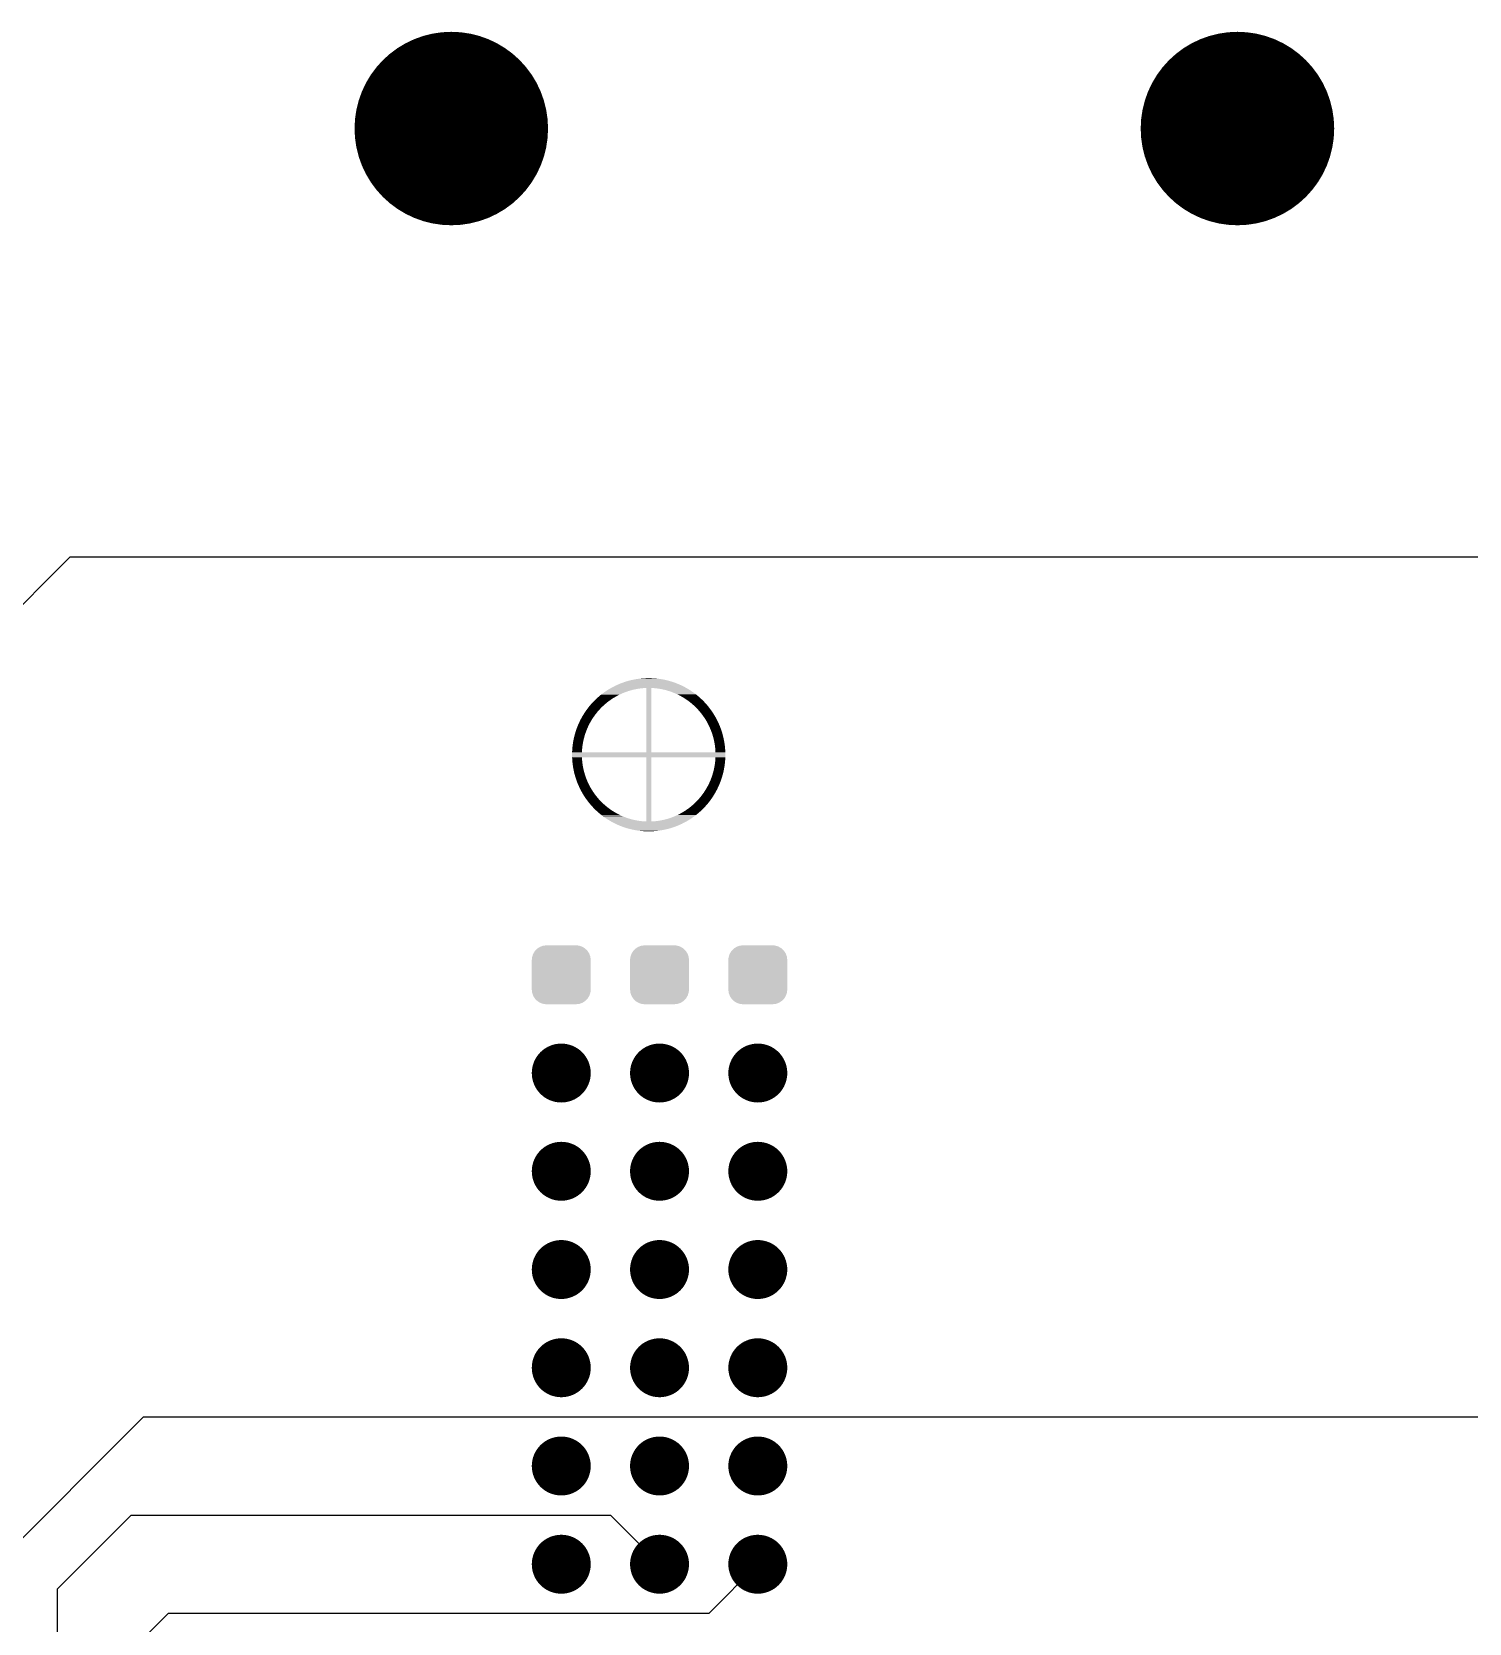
# Model space of a CAD drawing. Extents: x 295 to 953, y 10 to 290.
# Drawn here: x 718.82 to 755.97, y 183.11 to 224.25 of the extents above; entities that cross this region are included whole.
import ezdxf

# ---------------------------------------------------------------- set-up
doc = ezdxf.new("R2010")
doc.units = 0
doc.header["$LTSCALE"] = 5
doc.header["$MEASUREMENT"] = 0
doc.layers.get('0').update_dxf_attribs({"linetype": 'CONTINUOUS', "lineweight": 25})
doc.layers.add('DV-ABPB-A4_IN1', color=4, linetype='CONTINUOUS')

msp = doc.modelspace()

# ---------------------------------------------------------------- linework, layer by layer
at = {"color": 7}
for points, const_width in [([(728.407, 221.753, 1), (730.908, 221.753, 1)], 2.501), ([(748.727, 221.753, 1), (751.228, 221.753, 1)], 2.501), ([(732.119, 197.333, 1), (732.881, 197.333, 1)], 0.762), ([(734.659, 197.333, 1), (735.421, 197.333, 1)], 0.762), ([(737.199, 197.333, 1), (737.961, 197.333, 1)], 0.762), ([(732.119, 194.793, 1), (732.881, 194.793, 1)], 0.762), ([(734.659, 194.793, 1), (735.421, 194.793, 1)], 0.762), ([(737.199, 194.793, 1), (737.961, 194.793, 1)], 0.762), ([(732.119, 192.253, 1), (732.881, 192.253, 1)], 0.762), ([(734.659, 192.253, 1), (735.421, 192.253, 1)], 0.762), ([(737.199, 192.253, 1), (737.961, 192.253, 1)], 0.762), ([(732.119, 189.713, 1), (732.881, 189.713, 1)], 0.762), ([(734.659, 189.713, 1), (735.421, 189.713, 1)], 0.762), ([(737.199, 189.713, 1), (737.961, 189.713, 1)], 0.762), ([(732.119, 187.173, 1), (732.881, 187.173, 1)], 0.762), ([(734.659, 187.173, 1), (735.421, 187.173, 1)], 0.762), ([(737.199, 187.173, 1), (737.961, 187.173, 1)], 0.762), ([(732.119, 184.633, 1), (732.881, 184.633, 1)], 0.762), ([(734.659, 184.633, 1), (735.421, 184.633, 1)], 0.762), ([(737.199, 184.633, 1), (737.961, 184.633, 1)], 0.762)]:
    msp.add_lwpolyline(points, format="xyb", close=True, dxfattribs=dict(at, const_width=const_width))
for points in [[(733.904, 207.35), (733.957, 207.374), (735.616, 207.35), (735.564, 207.374)], [(733.957, 207.374), (733.962, 207.376), (735.564, 207.374), (735.559, 207.376)], [(733.962, 207.376), (734.015, 207.398), (735.559, 207.376), (735.506, 207.398)], [(734.015, 207.398), (734.02, 207.401), (735.506, 207.398), (735.5, 207.401)], [(734.02, 207.401), (734.074, 207.421), (735.5, 207.401), (735.447, 207.421)], [(734.074, 207.421), (734.08, 207.423), (735.447, 207.421), (735.441, 207.423)], [(734.08, 207.423), (734.134, 207.442), (735.441, 207.423), (735.387, 207.442)], [(734.134, 207.442), (734.139, 207.444), (735.387, 207.442), (735.381, 207.444)], [(734.139, 207.444), (734.195, 207.462), (735.381, 207.444), (735.326, 207.462)], [(734.195, 207.462), (734.2, 207.463), (735.326, 207.462), (735.32, 207.463)], [(734.2, 207.463), (734.256, 207.479), (735.32, 207.463), (735.265, 207.479)], [(734.256, 207.479), (734.261, 207.48), (735.265, 207.479), (735.259, 207.48)], [(734.261, 207.48), (734.317, 207.494), (735.259, 207.48), (735.204, 207.494)], [(734.317, 207.494), (734.323, 207.495), (735.204, 207.494), (735.197, 207.495)], [(734.323, 207.495), (734.379, 207.507), (735.197, 207.495), (735.142, 207.507)], [(734.379, 207.507), (734.385, 207.508), (735.142, 207.507), (735.135, 207.508)], [(734.385, 207.508), (734.442, 207.518), (735.135, 207.508), (735.079, 207.518)], [(734.442, 207.518), (734.447, 207.519), (735.079, 207.518), (735.073, 207.519)], [(734.447, 207.519), (734.505, 207.527), (735.073, 207.519), (735.016, 207.527)], [(734.505, 207.527), (734.51, 207.528), (735.016, 207.527), (735.01, 207.528)], [(734.51, 207.528), (734.568, 207.535), (735.01, 207.528), (734.953, 207.535)], [(734.568, 207.535), (734.573, 207.535), (734.953, 207.535), (734.946, 207.535)], [(734.573, 207.535), (734.632, 207.54), (734.946, 207.535), (734.89, 207.54)], [(734.632, 207.54), (734.636, 207.54), (734.89, 207.54), (734.882, 207.54)], [(734.636, 207.54), (734.696, 207.543), (734.882, 207.54), (734.827, 207.543)], [(734.696, 207.543), (734.7, 207.543), (734.827, 207.543), (734.816, 207.543)], [(734.7, 207.543), (734.763, 207.544), (734.816, 207.543), (734.763, 207.544)], [(733.34, 206.944), (733.365, 206.969), (733.724, 206.944), (733.757, 206.969)], [(733.365, 206.969), (733.385, 206.989), (733.757, 206.969), (733.787, 206.989)], [(733.385, 206.989), (733.399, 207.002), (733.787, 206.989), (733.806, 207.002)], [(733.399, 207.002), (733.432, 207.033), (733.806, 207.002), (733.853, 207.033)], [(733.432, 207.033), (733.434, 207.034), (733.853, 207.033), (733.856, 207.034)], [(733.434, 207.034), (733.468, 207.064), (733.856, 207.034), (733.907, 207.064)], [(733.468, 207.064), (733.479, 207.074), (733.907, 207.064), (733.925, 207.074)], [(733.479, 207.074), (733.502, 207.093), (733.925, 207.074), (733.959, 207.093)], [(733.502, 207.093), (733.528, 207.115), (733.959, 207.093), (734.002, 207.115)], [(733.528, 207.115), (733.535, 207.119), (734.002, 207.115), (734.012, 207.119)], [(733.535, 207.119), (733.567, 207.144), (734.012, 207.119), (734.065, 207.144)], [(733.567, 207.144), (733.579, 207.153), (734.065, 207.144), (734.087, 207.153)], [(733.579, 207.153), (733.598, 207.167), (734.087, 207.153), (734.12, 207.167)], [(733.598, 207.167), (733.627, 207.188), (734.12, 207.167), (734.175, 207.188)], [(733.627, 207.188), (733.63, 207.19), (734.175, 207.188), (734.182, 207.19)], [(733.63, 207.19), (733.655, 207.207), (734.182, 207.19), (734.231, 207.207)], [(733.655, 207.207), (733.681, 207.224), (734.231, 207.207), (734.288, 207.224)], [(733.681, 207.224), (733.683, 207.226), (734.288, 207.224), (734.293, 207.226)], [(733.683, 207.226), (733.705, 207.24), (734.293, 207.226), (734.345, 207.24)], [(733.705, 207.24), (733.726, 207.253), (734.345, 207.24), (734.403, 207.253)], [(733.726, 207.253), (733.737, 207.259), (734.403, 207.253), (734.436, 207.259)], [(733.737, 207.259), (733.745, 207.264), (734.436, 207.259), (734.461, 207.264)], [(733.745, 207.264), (733.761, 207.273), (734.461, 207.264), (734.52, 207.273)], [(733.761, 207.273), (733.773, 207.281), (734.52, 207.273), (734.579, 207.281)], [(733.773, 207.281), (733.782, 207.286), (734.579, 207.281), (734.638, 207.286)], [(733.782, 207.286), (733.788, 207.289), (734.638, 207.286), (734.697, 207.289)], [(733.788, 207.289), (733.792, 207.291), (735.733, 207.289), (735.729, 207.291)], [(733.792, 207.291), (733.842, 207.318), (735.729, 207.291), (735.679, 207.318)], [(733.842, 207.318), (733.847, 207.321), (735.679, 207.318), (735.673, 207.321)], [(733.847, 207.321), (733.899, 207.347), (735.673, 207.321), (735.622, 207.347)], [(733.899, 207.347), (733.904, 207.35), (735.622, 207.347), (735.616, 207.35)], [(734.697, 205.626), (734.697, 207.289), (734.824, 205.626), (734.824, 207.289)], [(734.84, 207.288), (734.824, 207.289), (735.734, 207.288), (735.733, 207.289)], [(734.862, 207.287), (734.84, 207.288), (735.736, 207.287), (735.734, 207.288)], [(734.921, 207.283), (734.862, 207.287), (735.744, 207.283), (735.736, 207.287)], [(734.98, 207.276), (734.921, 207.283), (735.755, 207.276), (735.744, 207.283)], [(735.039, 207.267), (734.98, 207.276), (735.77, 207.267), (735.755, 207.276)], [(735.097, 207.257), (735.039, 207.267), (735.788, 207.257), (735.77, 207.267)], [(735.101, 207.256), (735.097, 207.257), (735.789, 207.256), (735.788, 207.257)], [(735.155, 207.244), (735.101, 207.256), (735.808, 207.244), (735.789, 207.256)], [(735.213, 207.23), (735.155, 207.244), (735.831, 207.23), (735.808, 207.244)], [(735.239, 207.222), (735.213, 207.23), (735.843, 207.222), (735.831, 207.23)], [(735.269, 207.213), (735.239, 207.222), (735.856, 207.213), (735.843, 207.222)], [(735.326, 207.195), (735.269, 207.213), (735.883, 207.195), (735.856, 207.213)], [(735.348, 207.187), (735.326, 207.195), (735.895, 207.187), (735.883, 207.195)], [(735.381, 207.175), (735.348, 207.187), (735.912, 207.175), (735.895, 207.187)], [(735.436, 207.152), (735.381, 207.175), (735.943, 207.152), (735.912, 207.175)], [(735.442, 207.15), (735.436, 207.152), (735.947, 207.15), (735.943, 207.152)], [(735.49, 207.128), (735.442, 207.15), (735.974, 207.128), (735.947, 207.15)], [(735.526, 207.111), (735.49, 207.128), (735.997, 207.111), (735.974, 207.128)], [(735.544, 207.102), (735.526, 207.111), (736.007, 207.102), (735.997, 207.111)], [(735.596, 207.074), (735.544, 207.102), (736.041, 207.074), (736.007, 207.102)], [(735.603, 207.07), (735.596, 207.074), (736.046, 207.07), (736.041, 207.074)], [(735.647, 207.045), (735.603, 207.07), (736.075, 207.045), (736.046, 207.07)], [(735.674, 207.028), (735.647, 207.045), (736.093, 207.028), (736.075, 207.045)], [(735.698, 207.014), (735.674, 207.028), (736.109, 207.014), (736.093, 207.028)], [(735.74, 206.985), (735.698, 207.014), (736.14, 206.985), (736.109, 207.014)], [(735.747, 206.981), (735.74, 206.985), (736.144, 206.981), (736.14, 206.985)], [(735.795, 206.946), (735.747, 206.981), (736.179, 206.946), (736.144, 206.981)], [(733.037, 206.54), (733.042, 206.549), (733.336, 206.54), (733.343, 206.549)], [(733.042, 206.549), (733.069, 206.594), (733.343, 206.549), (733.375, 206.594)], [(733.069, 206.594), (733.071, 206.597), (733.375, 206.594), (733.377, 206.597)], [(733.071, 206.597), (733.1, 206.644), (733.377, 206.597), (733.414, 206.644)], [(733.1, 206.644), (733.103, 206.648), (733.414, 206.644), (733.416, 206.648)], [(733.103, 206.648), (733.131, 206.69), (733.416, 206.648), (733.451, 206.69)], [(733.131, 206.69), (733.138, 206.7), (733.451, 206.69), (733.461, 206.7)], [(733.138, 206.7), (733.163, 206.734), (733.461, 206.7), (733.491, 206.734)], [(733.163, 206.734), (733.175, 206.752), (733.491, 206.734), (733.508, 206.752)], [(733.175, 206.752), (733.195, 206.777), (733.508, 206.752), (733.532, 206.777)], [(733.195, 206.777), (733.214, 206.802), (733.532, 206.777), (733.557, 206.802)], [(733.214, 206.802), (733.228, 206.818), (733.557, 206.802), (733.574, 206.818)], [(733.228, 206.818), (733.255, 206.851), (733.574, 206.818), (733.61, 206.851)], [(733.255, 206.851), (733.261, 206.858), (733.61, 206.851), (733.618, 206.858)], [(733.261, 206.858), (733.295, 206.897), (733.618, 206.858), (733.663, 206.897)], [(733.295, 206.897), (733.297, 206.898), (733.663, 206.897), (733.665, 206.898)], [(733.297, 206.898), (733.33, 206.934), (733.665, 206.898), (733.709, 206.934)], [(733.33, 206.934), (733.34, 206.944), (733.709, 206.934), (733.724, 206.944)], [(735.802, 206.94), (735.795, 206.946), (736.185, 206.94), (736.179, 206.946)], [(735.842, 206.91), (735.802, 206.94), (736.213, 206.91), (736.185, 206.94)], [(735.861, 206.894), (735.842, 206.91), (736.228, 206.894), (736.213, 206.91)], [(735.887, 206.872), (735.861, 206.894), (736.247, 206.872), (736.228, 206.894)], [(735.916, 206.846), (735.887, 206.872), (736.27, 206.846), (736.247, 206.872)], [(735.931, 206.832), (735.916, 206.846), (736.281, 206.832), (736.27, 206.846)], [(735.968, 206.797), (735.931, 206.832), (736.31, 206.797), (736.281, 206.832)], [(735.974, 206.791), (735.968, 206.797), (736.314, 206.791), (736.31, 206.797)], [(736.016, 206.749), (735.974, 206.791), (736.347, 206.749), (736.314, 206.791)], [(736.018, 206.747), (736.016, 206.749), (736.349, 206.747), (736.347, 206.749)], [(736.056, 206.705), (736.018, 206.747), (736.379, 206.705), (736.349, 206.747)], [(736.064, 206.695), (736.056, 206.705), (736.386, 206.695), (736.379, 206.705)], [(736.094, 206.66), (736.064, 206.695), (736.41, 206.66), (736.386, 206.695)], [(736.108, 206.643), (736.094, 206.66), (736.421, 206.643), (736.41, 206.66)], [(736.131, 206.614), (736.108, 206.643), (736.439, 206.614), (736.421, 206.643)], [(736.149, 206.589), (736.131, 206.614), (736.455, 206.589), (736.439, 206.614)], [(736.166, 206.566), (736.149, 206.589), (736.468, 206.566), (736.455, 206.589)], [(736.188, 206.534), (736.166, 206.566), (736.487, 206.534), (736.468, 206.566)], [(732.863, 206.132), (732.879, 206.184), (733.13, 206.132), (733.149, 206.184)], [(732.879, 206.184), (732.882, 206.192), (733.149, 206.184), (733.152, 206.192)], [(732.882, 206.192), (732.898, 206.239), (733.152, 206.192), (733.171, 206.239)], [(732.898, 206.239), (732.903, 206.252), (733.171, 206.239), (733.177, 206.252)], [(732.903, 206.252), (732.919, 206.293), (733.177, 206.252), (733.195, 206.293)], [(732.919, 206.293), (732.926, 206.311), (733.195, 206.293), (733.204, 206.311)], [(732.926, 206.311), (732.941, 206.346), (733.204, 206.311), (733.221, 206.346)], [(732.941, 206.346), (732.951, 206.37), (733.221, 206.346), (733.233, 206.37)], [(732.951, 206.37), (732.964, 206.399), (733.233, 206.37), (733.249, 206.399)], [(732.964, 206.399), (732.978, 206.427), (733.249, 206.399), (733.265, 206.427)], [(732.978, 206.427), (732.989, 206.45), (733.265, 206.427), (733.278, 206.45)], [(732.989, 206.45), (733.006, 206.484), (733.278, 206.45), (733.299, 206.484)], [(733.006, 206.484), (733.015, 206.5), (733.299, 206.484), (733.31, 206.5)], [(733.015, 206.5), (733.037, 206.54), (733.31, 206.5), (733.336, 206.54)], [(736.2, 206.517), (736.188, 206.534), (736.496, 206.517), (736.487, 206.534)], [(736.225, 206.478), (736.2, 206.517), (736.517, 206.478), (736.496, 206.517)], [(736.232, 206.468), (736.225, 206.478), (736.523, 206.468), (736.517, 206.478)], [(736.259, 206.422), (736.232, 206.468), (736.546, 206.422), (736.523, 206.468)], [(736.262, 206.417), (736.259, 206.422), (736.548, 206.417), (736.546, 206.422)], [(736.29, 206.365), (736.262, 206.417), (736.572, 206.365), (736.548, 206.417)], [(736.29, 206.364), (736.29, 206.365), (736.572, 206.364), (736.572, 206.365)], [(736.317, 206.312), (736.29, 206.364), (736.594, 206.312), (736.572, 206.364)], [(736.32, 206.306), (736.317, 206.312), (736.597, 206.306), (736.594, 206.312)], [(736.342, 206.258), (736.32, 206.306), (736.615, 206.258), (736.597, 206.306)], [(736.346, 206.246), (736.342, 206.258), (736.62, 206.246), (736.615, 206.258)], [(736.364, 206.203), (736.346, 206.246), (736.635, 206.203), (736.62, 206.246)], [(736.371, 206.187), (736.364, 206.203), (736.641, 206.187), (736.635, 206.203)], [(736.385, 206.148), (736.371, 206.187), (736.653, 206.148), (736.641, 206.187)], [(736.393, 206.126), (736.385, 206.148), (736.66, 206.126), (736.653, 206.148)], [(732.784, 205.696), (732.786, 205.724), (733.038, 205.696), (733.041, 205.724)], [(732.786, 205.724), (732.789, 205.759), (733.041, 205.724), (733.045, 205.759)], [(732.789, 205.759), (732.792, 205.783), (733.045, 205.759), (733.047, 205.783)], [(732.792, 205.783), (732.796, 205.822), (733.047, 205.783), (733.053, 205.822)], [(732.796, 205.822), (732.799, 205.842), (733.053, 205.822), (733.056, 205.842)], [(732.799, 205.842), (732.805, 205.885), (733.056, 205.842), (733.064, 205.885)], [(732.805, 205.885), (732.808, 205.9), (733.064, 205.885), (733.066, 205.9)], [(732.808, 205.9), (732.817, 205.947), (733.066, 205.9), (733.077, 205.947)], [(732.817, 205.947), (732.819, 205.958), (733.077, 205.947), (733.079, 205.958)], [(732.819, 205.958), (732.83, 206.009), (733.079, 205.958), (733.092, 206.009)], [(732.83, 206.009), (732.831, 206.015), (733.092, 206.009), (733.093, 206.015)], [(732.831, 206.015), (732.845, 206.071), (733.093, 206.015), (733.109, 206.071)], [(732.845, 206.071), (732.846, 206.072), (733.109, 206.071), (733.11, 206.072)], [(732.846, 206.072), (732.862, 206.128), (733.11, 206.072), (733.128, 206.128)], [(732.862, 206.128), (732.863, 206.132), (733.128, 206.128), (733.13, 206.132)], [(736.405, 206.092), (736.393, 206.126), (736.669, 206.092), (736.66, 206.126)], [(736.413, 206.065), (736.405, 206.092), (736.677, 206.065), (736.669, 206.092)], [(736.422, 206.035), (736.413, 206.065), (736.684, 206.035), (736.677, 206.065)], [(736.43, 206.003), (736.422, 206.035), (736.692, 206.003), (736.684, 206.035)], [(736.437, 205.978), (736.43, 206.003), (736.697, 205.978), (736.692, 206.003)], [(736.445, 205.941), (736.437, 205.978), (736.705, 205.941), (736.697, 205.978)], [(736.45, 205.92), (736.445, 205.941), (736.709, 205.92), (736.705, 205.941)], [(736.458, 205.879), (736.45, 205.92), (736.716, 205.879), (736.709, 205.92)], [(736.461, 205.862), (736.458, 205.879), (736.719, 205.862), (736.716, 205.879)], [(736.469, 205.816), (736.461, 205.862), (736.725, 205.816), (736.719, 205.862)], [(736.471, 205.803), (736.469, 205.816), (736.727, 205.803), (736.725, 205.816)], [(736.477, 205.753), (736.471, 205.803), (736.732, 205.753), (736.727, 205.803)], [(736.478, 205.745), (736.477, 205.753), (736.733, 205.745), (736.732, 205.753)], [(736.483, 205.69), (736.478, 205.745), (736.737, 205.69), (736.733, 205.745)], [(732.779, 205.563), (732.78, 205.626), (736.741, 205.563), (736.74, 205.626)], [(732.78, 205.499), (732.779, 205.563), (736.74, 205.499), (736.741, 205.563)], [(732.78, 205.632), (732.782, 205.665), (733.035, 205.632), (733.036, 205.665)], [(732.78, 205.626), (732.78, 205.632), (733.034, 205.626), (733.035, 205.632)], [(732.783, 205.44), (732.78, 205.499), (733.037, 205.44), (733.034, 205.499)], [(732.782, 205.665), (732.784, 205.696), (733.036, 205.665), (733.038, 205.696)], [(732.783, 205.436), (732.783, 205.44), (733.038, 205.436), (733.037, 205.44)], [(732.788, 205.381), (732.783, 205.436), (733.043, 205.381), (733.038, 205.436)], [(732.788, 205.373), (732.788, 205.381), (733.044, 205.373), (733.043, 205.381)], [(732.794, 205.322), (732.788, 205.373), (733.05, 205.322), (733.044, 205.373)], [(732.795, 205.31), (732.794, 205.322), (733.052, 205.31), (733.05, 205.322)], [(732.802, 205.264), (732.795, 205.31), (733.059, 205.264), (733.052, 205.31)], [(734.697, 203.837), (734.697, 205.499), (734.824, 203.837), (734.824, 205.499)], [(736.468, 205.304), (736.473, 205.343), (736.724, 205.304), (736.729, 205.343)], [(736.473, 205.343), (736.476, 205.367), (736.729, 205.343), (736.732, 205.367)], [(736.476, 205.367), (736.48, 205.402), (736.732, 205.367), (736.735, 205.402)], [(736.48, 205.402), (736.482, 205.43), (736.735, 205.402), (736.737, 205.43)], [(736.482, 205.43), (736.484, 205.461), (736.737, 205.43), (736.739, 205.461)], [(736.483, 205.686), (736.483, 205.69), (736.738, 205.686), (736.737, 205.69)], [(736.486, 205.626), (736.483, 205.686), (736.74, 205.626), (736.738, 205.686)], [(736.484, 205.461), (736.486, 205.493), (736.739, 205.461), (736.74, 205.493)], [(736.486, 205.493), (736.486, 205.499), (736.74, 205.493), (736.74, 205.499)], [(732.804, 205.247), (732.802, 205.264), (733.062, 205.247), (733.059, 205.264)], [(732.812, 205.206), (732.804, 205.247), (733.07, 205.206), (733.062, 205.247)], [(732.816, 205.185), (732.812, 205.206), (733.075, 205.185), (733.07, 205.206)], [(732.823, 205.148), (732.816, 205.185), (733.084, 205.148), (733.075, 205.185)], [(732.829, 205.122), (732.823, 205.148), (733.09, 205.122), (733.084, 205.148)], [(732.836, 205.091), (732.829, 205.122), (733.099, 205.091), (733.09, 205.122)], [(732.844, 205.061), (732.836, 205.091), (733.108, 205.061), (733.099, 205.091)], [(732.851, 205.034), (732.844, 205.061), (733.116, 205.034), (733.108, 205.061)], [(732.861, 205), (732.851, 205.034), (733.128, 205), (733.116, 205.034)], [(732.868, 204.978), (732.861, 205), (733.135, 204.978), (733.128, 205)], [(732.88, 204.939), (732.868, 204.978), (733.15, 204.939), (733.135, 204.978)], [(732.886, 204.923), (732.88, 204.939), (733.156, 204.923), (733.15, 204.939)], [(732.901, 204.879), (732.886, 204.923), (733.174, 204.879), (733.156, 204.923)], [(736.35, 204.887), (736.369, 204.933), (736.622, 204.887), (736.639, 204.933)], [(736.369, 204.933), (736.372, 204.942), (736.639, 204.933), (736.642, 204.942)], [(736.372, 204.942), (736.391, 204.994), (736.642, 204.942), (736.658, 204.994)], [(736.391, 204.994), (736.392, 204.997), (736.658, 204.994), (736.659, 204.997)], [(736.392, 204.997), (736.411, 205.054), (736.659, 204.997), (736.675, 205.054)], [(736.411, 205.055), (736.427, 205.111), (736.675, 205.055), (736.689, 205.111)], [(736.411, 205.054), (736.411, 205.055), (736.675, 205.054), (736.675, 205.055)], [(736.427, 205.111), (736.429, 205.117), (736.689, 205.111), (736.691, 205.117)], [(736.429, 205.117), (736.442, 205.168), (736.691, 205.117), (736.702, 205.168)], [(736.442, 205.168), (736.444, 205.179), (736.702, 205.168), (736.704, 205.179)], [(736.444, 205.179), (736.454, 205.226), (736.704, 205.179), (736.712, 205.226)], [(736.454, 205.226), (736.457, 205.241), (736.712, 205.226), (736.715, 205.241)], [(736.457, 205.241), (736.465, 205.284), (736.715, 205.241), (736.722, 205.284)], [(736.465, 205.284), (736.468, 205.304), (736.722, 205.284), (736.724, 205.304)], [(732.905, 204.868), (732.901, 204.879), (733.179, 204.868), (733.174, 204.879)], [(732.924, 204.82), (732.905, 204.868), (733.201, 204.82), (733.179, 204.868)], [(732.926, 204.814), (732.924, 204.82), (733.204, 204.814), (733.201, 204.82)], [(732.948, 204.762), (732.926, 204.814), (733.23, 204.762), (733.204, 204.814)], [(732.949, 204.761), (732.948, 204.762), (733.23, 204.761), (733.23, 204.762)], [(732.973, 204.709), (732.949, 204.761), (733.259, 204.709), (733.23, 204.761)], [(732.975, 204.704), (732.973, 204.709), (733.262, 204.704), (733.259, 204.709)], [(732.998, 204.658), (732.975, 204.704), (733.289, 204.658), (733.262, 204.704)], [(733.003, 204.647), (732.998, 204.658), (733.296, 204.647), (733.289, 204.658)], [(733.024, 204.608), (733.003, 204.647), (733.321, 204.608), (733.296, 204.647)], [(733.034, 204.592), (733.024, 204.608), (733.332, 204.592), (733.321, 204.608)], [(733.052, 204.56), (733.034, 204.592), (733.354, 204.56), (733.332, 204.592)], [(733.066, 204.537), (733.052, 204.56), (733.371, 204.537), (733.354, 204.56)], [(733.081, 204.512), (733.066, 204.537), (733.39, 204.512), (733.371, 204.537)], [(733.099, 204.483), (733.081, 204.512), (733.413, 204.483), (733.39, 204.512)], [(736.107, 204.482), (736.143, 204.528), (736.42, 204.482), (736.45, 204.528)], [(736.143, 204.528), (736.146, 204.532), (736.45, 204.528), (736.452, 204.532)], [(736.146, 204.532), (736.178, 204.576), (736.452, 204.532), (736.478, 204.576)], [(736.178, 204.576), (736.185, 204.586), (736.478, 204.576), (736.484, 204.586)], [(736.185, 204.586), (736.211, 204.626), (736.484, 204.586), (736.506, 204.626)], [(736.211, 204.626), (736.221, 204.642), (736.506, 204.626), (736.514, 204.642)], [(736.221, 204.642), (736.242, 204.676), (736.514, 204.642), (736.532, 204.676)], [(736.242, 204.676), (736.255, 204.699), (736.532, 204.676), (736.543, 204.699)], [(736.255, 204.699), (736.272, 204.727), (736.543, 204.699), (736.556, 204.727)], [(736.272, 204.727), (736.287, 204.756), (736.556, 204.727), (736.57, 204.756)], [(736.287, 204.756), (736.3, 204.78), (736.57, 204.756), (736.58, 204.78)], [(736.3, 204.78), (736.317, 204.815), (736.58, 204.78), (736.595, 204.815)], [(736.317, 204.815), (736.326, 204.833), (736.595, 204.815), (736.602, 204.833)], [(736.326, 204.833), (736.344, 204.874), (736.602, 204.833), (736.618, 204.874)], [(736.344, 204.874), (736.35, 204.887), (736.618, 204.874), (736.622, 204.887)], [(733.111, 204.466), (733.099, 204.483), (733.427, 204.466), (733.413, 204.483)], [(733.135, 204.43), (733.111, 204.466), (733.456, 204.43), (733.427, 204.466)], [(733.142, 204.42), (733.135, 204.43), (733.465, 204.42), (733.456, 204.43)], [(733.172, 204.379), (733.142, 204.42), (733.503, 204.379), (733.465, 204.42)], [(733.174, 204.377), (733.172, 204.379), (733.505, 204.377), (733.503, 204.379)], [(733.206, 204.334), (733.174, 204.377), (733.546, 204.334), (733.505, 204.377)], [(733.211, 204.329), (733.206, 204.334), (733.552, 204.329), (733.546, 204.334)], [(733.24, 204.293), (733.211, 204.329), (733.589, 204.293), (733.552, 204.329)], [(733.251, 204.28), (733.24, 204.293), (733.605, 204.28), (733.589, 204.293)], [(733.273, 204.254), (733.251, 204.28), (733.633, 204.254), (733.605, 204.28)], [(733.293, 204.232), (733.273, 204.254), (733.66, 204.232), (733.633, 204.254)], [(733.308, 204.216), (733.293, 204.232), (733.679, 204.216), (733.66, 204.232)], [(733.336, 204.186), (733.308, 204.216), (733.718, 204.186), (733.679, 204.216)], [(733.342, 204.18), (733.336, 204.186), (733.726, 204.18), (733.718, 204.186)], [(733.377, 204.145), (733.342, 204.18), (733.774, 204.145), (733.726, 204.18)], [(733.381, 204.141), (733.377, 204.145), (733.78, 204.141), (733.774, 204.145)], [(733.411, 204.112), (733.381, 204.141), (733.823, 204.112), (733.78, 204.141)], [(733.427, 204.097), (733.411, 204.112), (733.847, 204.097), (733.823, 204.112)], [(733.446, 204.081), (733.427, 204.097), (733.873, 204.081), (733.847, 204.097)], [(733.475, 204.055), (733.446, 204.081), (733.918, 204.055), (733.873, 204.081)], [(735.614, 204.061), (735.665, 204.092), (736.053, 204.061), (736.087, 204.092)], [(735.665, 204.092), (735.668, 204.093), (736.087, 204.092), (736.089, 204.093)], [(735.668, 204.093), (735.715, 204.123), (736.089, 204.093), (736.121, 204.123)], [(735.715, 204.123), (735.734, 204.137), (736.121, 204.123), (736.135, 204.137)], [(735.734, 204.137), (735.764, 204.157), (736.135, 204.137), (736.156, 204.157)], [(735.764, 204.157), (735.797, 204.181), (736.156, 204.157), (736.18, 204.181)], [(735.797, 204.181), (735.811, 204.192), (736.18, 204.181), (736.191, 204.192)], [(735.811, 204.192), (735.856, 204.228), (736.191, 204.192), (736.224, 204.228)], [(735.856, 204.228), (735.858, 204.229), (736.224, 204.228), (736.225, 204.229)], [(735.858, 204.229), (735.903, 204.268), (736.225, 204.229), (736.259, 204.268)], [(735.903, 204.268), (735.911, 204.275), (736.259, 204.268), (736.266, 204.275)], [(735.911, 204.275), (735.947, 204.307), (736.266, 204.275), (736.293, 204.307)], [(735.947, 204.307), (735.963, 204.324), (736.293, 204.307), (736.306, 204.324)], [(735.963, 204.324), (735.989, 204.349), (736.306, 204.324), (736.326, 204.349)], [(735.989, 204.349), (736.013, 204.374), (736.326, 204.349), (736.345, 204.374)], [(736.013, 204.374), (736.03, 204.392), (736.345, 204.374), (736.358, 204.392)], [(736.03, 204.392), (736.06, 204.425), (736.358, 204.392), (736.382, 204.425)], [(736.06, 204.425), (736.069, 204.436), (736.382, 204.425), (736.39, 204.436)], [(736.069, 204.436), (736.104, 204.478), (736.39, 204.436), (736.418, 204.478)], [(736.104, 204.478), (736.107, 204.482), (736.418, 204.478), (736.42, 204.482)], [(733.48, 204.051), (733.475, 204.055), (733.925, 204.051), (733.918, 204.055)], [(733.513, 204.024), (733.48, 204.051), (733.977, 204.024), (733.925, 204.051)], [(733.524, 204.015), (733.513, 204.024), (733.994, 204.015), (733.977, 204.024)], [(733.546, 203.998), (733.524, 204.015), (734.03, 203.998), (733.994, 204.015)], [(733.574, 203.976), (733.546, 203.998), (734.078, 203.976), (734.03, 203.998)], [(733.578, 203.973), (733.574, 203.976), (734.084, 203.973), (734.078, 203.976)], [(733.608, 203.951), (733.578, 203.973), (734.139, 203.951), (734.084, 203.973)], [(733.625, 203.939), (733.608, 203.951), (734.173, 203.939), (734.139, 203.951)], [(733.637, 203.931), (733.625, 203.939), (734.195, 203.931), (734.173, 203.939)], [(733.665, 203.912), (733.637, 203.931), (734.251, 203.912), (734.195, 203.931)], [(733.678, 203.904), (733.665, 203.912), (734.282, 203.904), (734.251, 203.912)], [(733.69, 203.896), (733.678, 203.904), (734.308, 203.896), (734.282, 203.904)], [(733.713, 203.881), (733.69, 203.896), (734.365, 203.881), (734.308, 203.896)], [(733.732, 203.87), (733.713, 203.881), (734.42, 203.87), (734.365, 203.881)], [(733.733, 203.869), (733.732, 203.87), (734.423, 203.869), (734.42, 203.87)], [(733.751, 203.858), (733.733, 203.869), (734.482, 203.858), (734.423, 203.869)], [(733.766, 203.85), (733.751, 203.858), (734.54, 203.85), (734.482, 203.858)], [(733.777, 203.843), (733.766, 203.85), (734.599, 203.843), (734.54, 203.85)], [(733.784, 203.839), (733.777, 203.843), (734.658, 203.839), (734.599, 203.843)], [(733.786, 203.838), (733.784, 203.839), (734.681, 203.838), (734.658, 203.839)], [(733.788, 203.837), (733.786, 203.838), (734.697, 203.837), (734.681, 203.838)], [(733.792, 203.835), (733.788, 203.837), (735.729, 203.835), (735.733, 203.837)], [(733.842, 203.807), (733.792, 203.835), (735.678, 203.807), (735.729, 203.835)], [(733.848, 203.805), (733.842, 203.807), (735.673, 203.805), (735.678, 203.807)], [(733.899, 203.779), (733.848, 203.805), (735.622, 203.779), (735.673, 203.805)], [(733.904, 203.776), (733.899, 203.779), (735.616, 203.776), (735.622, 203.779)], [(733.956, 203.752), (733.904, 203.776), (735.564, 203.752), (735.616, 203.776)], [(733.962, 203.75), (733.956, 203.752), (735.559, 203.75), (735.564, 203.752)], [(734.015, 203.727), (733.962, 203.75), (735.506, 203.727), (735.559, 203.75)], [(734.021, 203.725), (734.015, 203.727), (735.5, 203.725), (735.506, 203.727)], [(734.074, 203.704), (734.021, 203.725), (735.446, 203.704), (735.5, 203.725)], [(734.08, 203.702), (734.074, 203.704), (735.441, 203.702), (735.446, 203.704)], [(734.134, 203.683), (734.08, 203.702), (735.387, 203.683), (735.441, 203.702)], [(734.14, 203.681), (734.134, 203.683), (735.381, 203.681), (735.387, 203.683)], [(734.194, 203.664), (734.14, 203.681), (735.326, 203.664), (735.381, 203.681)], [(734.2, 203.663), (734.194, 203.664), (735.321, 203.663), (735.326, 203.664)], [(734.824, 203.837), (734.883, 203.84), (735.733, 203.837), (735.738, 203.84)], [(734.883, 203.84), (734.942, 203.845), (735.738, 203.84), (735.747, 203.845)], [(734.942, 203.845), (735.001, 203.853), (735.747, 203.845), (735.76, 203.853)], [(735.001, 203.853), (735.059, 203.862), (735.76, 203.853), (735.776, 203.862)], [(735.059, 203.862), (735.084, 203.867), (735.776, 203.862), (735.784, 203.867)], [(735.084, 203.867), (735.117, 203.873), (735.784, 203.867), (735.794, 203.873)], [(735.117, 203.873), (735.175, 203.886), (735.794, 203.873), (735.815, 203.886)], [(735.175, 203.886), (735.228, 203.9), (735.815, 203.886), (735.838, 203.9)], [(735.228, 203.9), (735.232, 203.901), (735.838, 203.9), (735.84, 203.901)], [(735.232, 203.901), (735.289, 203.919), (735.84, 203.901), (735.865, 203.919)], [(735.289, 203.919), (735.339, 203.936), (735.865, 203.919), (735.89, 203.936)], [(735.339, 203.936), (735.345, 203.938), (735.89, 203.936), (735.893, 203.938)], [(735.345, 203.938), (735.401, 203.959), (735.893, 203.938), (735.923, 203.959)], [(735.401, 203.959), (735.434, 203.973), (735.923, 203.959), (735.942, 203.973)], [(735.434, 203.973), (735.455, 203.982), (735.942, 203.973), (735.954, 203.982)], [(735.455, 203.982), (735.509, 204.006), (735.954, 203.982), (735.986, 204.006)], [(735.509, 204.006), (735.519, 204.011), (735.986, 204.006), (735.992, 204.011)], [(735.519, 204.011), (735.562, 204.033), (735.992, 204.011), (736.019, 204.033)], [(735.562, 204.033), (735.596, 204.051), (736.019, 204.033), (736.041, 204.051)], [(735.596, 204.051), (735.614, 204.061), (736.041, 204.051), (736.053, 204.061)], [(734.255, 203.647), (734.2, 203.663), (735.265, 203.647), (735.321, 203.663)], [(734.262, 203.646), (734.255, 203.647), (735.259, 203.646), (735.265, 203.647)], [(734.317, 203.632), (734.262, 203.646), (735.203, 203.632), (735.259, 203.646)], [(734.323, 203.631), (734.317, 203.632), (735.198, 203.631), (735.203, 203.632)], [(734.379, 203.619), (734.323, 203.631), (735.141, 203.619), (735.198, 203.631)], [(734.385, 203.618), (734.379, 203.619), (735.136, 203.618), (735.141, 203.619)], [(734.441, 203.608), (734.385, 203.618), (735.079, 203.608), (735.136, 203.618)], [(734.448, 203.607), (734.441, 203.608), (735.073, 203.607), (735.079, 203.608)], [(734.504, 203.598), (734.448, 203.607), (735.016, 203.598), (735.073, 203.607)], [(734.511, 203.598), (734.504, 203.598), (735.01, 203.598), (735.016, 203.598)], [(734.567, 203.591), (734.511, 203.598), (734.953, 203.591), (735.01, 203.598)], [(734.574, 203.591), (734.567, 203.591), (734.947, 203.591), (734.953, 203.591)], [(734.63, 203.586), (734.574, 203.591), (734.889, 203.586), (734.947, 203.591)], [(734.638, 203.586), (734.63, 203.586), (734.884, 203.586), (734.889, 203.586)], [(734.694, 203.583), (734.638, 203.586), (734.825, 203.583), (734.884, 203.586)], [(734.705, 203.583), (734.694, 203.583), (734.821, 203.583), (734.825, 203.583)], [(734.757, 203.582), (734.705, 203.583), (734.757, 203.582), (734.821, 203.583)], [(731.75, 200.342), (731.77, 200.408), (733.252, 200.342), (733.228, 200.408)], [(731.77, 200.408), (731.78, 200.424), (733.228, 200.408), (733.222, 200.424)], [(731.78, 200.424), (731.815, 200.484), (733.222, 200.424), (733.183, 200.484)], [(731.815, 200.484), (731.828, 200.498), (733.183, 200.484), (733.174, 200.498)], [(731.828, 200.498), (731.875, 200.547), (733.174, 200.498), (733.122, 200.547)], [(731.875, 200.547), (731.892, 200.558), (733.122, 200.547), (733.11, 200.558)], [(731.892, 200.558), (731.949, 200.595), (733.11, 200.558), (733.047, 200.595)], [(731.949, 200.595), (731.97, 200.603), (733.047, 200.595), (733.034, 200.603)], [(731.97, 200.603), (732.031, 200.625), (733.034, 200.603), (732.962, 200.625)], [(732.031, 200.625), (732.063, 200.629), (732.962, 200.625), (732.951, 200.629)], [(732.063, 200.629), (732.119, 200.635), (732.951, 200.629), (732.881, 200.635)], [(734.29, 200.342), (734.31, 200.408), (735.792, 200.342), (735.768, 200.408)], [(734.31, 200.408), (734.32, 200.424), (735.768, 200.408), (735.762, 200.424)], [(734.32, 200.424), (734.355, 200.484), (735.762, 200.424), (735.723, 200.484)], [(734.355, 200.484), (734.368, 200.498), (735.723, 200.484), (735.714, 200.498)], [(734.368, 200.498), (734.415, 200.547), (735.714, 200.498), (735.662, 200.547)], [(734.415, 200.547), (734.432, 200.558), (735.662, 200.547), (735.65, 200.558)], [(734.432, 200.558), (734.489, 200.595), (735.65, 200.558), (735.587, 200.595)], [(734.489, 200.595), (734.51, 200.603), (735.587, 200.595), (735.574, 200.603)], [(734.51, 200.603), (734.571, 200.625), (735.574, 200.603), (735.502, 200.625)], [(734.571, 200.625), (734.603, 200.629), (735.502, 200.625), (735.491, 200.629)], [(734.603, 200.629), (734.659, 200.635), (735.491, 200.629), (735.421, 200.635)], [(736.83, 200.342), (736.85, 200.408), (738.332, 200.342), (738.308, 200.408)], [(736.85, 200.408), (736.86, 200.424), (738.308, 200.408), (738.302, 200.424)], [(736.86, 200.424), (736.895, 200.484), (738.302, 200.424), (738.263, 200.484)], [(736.895, 200.484), (736.908, 200.498), (738.263, 200.484), (738.254, 200.498)], [(736.908, 200.498), (736.955, 200.547), (738.254, 200.498), (738.202, 200.547)], [(736.955, 200.547), (736.972, 200.558), (738.202, 200.547), (738.19, 200.558)], [(736.972, 200.558), (737.029, 200.595), (738.19, 200.558), (738.127, 200.595)], [(737.029, 200.595), (737.05, 200.603), (738.127, 200.595), (738.114, 200.603)], [(737.05, 200.603), (737.111, 200.625), (738.114, 200.603), (738.042, 200.625)], [(737.111, 200.625), (737.143, 200.629), (738.042, 200.625), (738.031, 200.629)], [(737.143, 200.629), (737.199, 200.635), (738.031, 200.629), (737.961, 200.635)], [(731.738, 200.254), (731.744, 200.324), (733.262, 200.254), (733.254, 200.324)], [(731.738, 199.492), (731.738, 200.254), (733.262, 199.492), (733.262, 200.254)], [(731.744, 200.324), (731.75, 200.342), (733.254, 200.324), (733.252, 200.342)], [(734.278, 200.254), (734.284, 200.324), (735.802, 200.254), (735.794, 200.324)], [(734.278, 199.492), (734.278, 200.254), (735.802, 199.492), (735.802, 200.254)], [(734.284, 200.324), (734.29, 200.342), (735.794, 200.324), (735.792, 200.342)], [(736.818, 200.254), (736.824, 200.324), (738.342, 200.254), (738.334, 200.324)], [(736.818, 199.492), (736.818, 200.254), (738.342, 199.492), (738.342, 200.254)], [(736.824, 200.324), (736.83, 200.342), (738.334, 200.324), (738.332, 200.342)], [(731.746, 199.422), (731.738, 199.492), (733.255, 199.422), (733.262, 199.492)], [(731.748, 199.405), (731.746, 199.422), (733.25, 199.405), (733.255, 199.422)], [(731.772, 199.339), (731.748, 199.405), (733.229, 199.339), (733.25, 199.405)], [(731.778, 199.322), (731.772, 199.339), (733.22, 199.322), (733.229, 199.339)], [(731.817, 199.263), (731.778, 199.322), (733.185, 199.263), (733.22, 199.322)], [(731.826, 199.249), (731.817, 199.263), (733.171, 199.249), (733.185, 199.263)], [(731.878, 199.199), (731.826, 199.249), (733.124, 199.199), (733.171, 199.249)], [(731.889, 199.188), (731.878, 199.199), (733.107, 199.188), (733.124, 199.199)], [(731.952, 199.151), (731.889, 199.188), (733.051, 199.151), (733.107, 199.188)], [(731.965, 199.144), (731.952, 199.151), (733.03, 199.144), (733.051, 199.151)], [(732.037, 199.121), (731.965, 199.144), (732.968, 199.121), (733.03, 199.144)], [(734.286, 199.422), (734.278, 199.492), (735.795, 199.422), (735.802, 199.492)], [(734.288, 199.405), (734.286, 199.422), (735.79, 199.405), (735.795, 199.422)], [(734.312, 199.339), (734.288, 199.405), (735.769, 199.339), (735.79, 199.405)], [(734.318, 199.322), (734.312, 199.339), (735.76, 199.322), (735.769, 199.339)], [(734.357, 199.263), (734.318, 199.322), (735.725, 199.263), (735.76, 199.322)], [(734.366, 199.249), (734.357, 199.263), (735.711, 199.249), (735.725, 199.263)], [(734.418, 199.199), (734.366, 199.249), (735.664, 199.199), (735.711, 199.249)], [(734.429, 199.188), (734.418, 199.199), (735.647, 199.188), (735.664, 199.199)], [(734.492, 199.151), (734.429, 199.188), (735.591, 199.151), (735.647, 199.188)], [(734.505, 199.144), (734.492, 199.151), (735.57, 199.144), (735.591, 199.151)], [(734.577, 199.121), (734.505, 199.144), (735.508, 199.121), (735.57, 199.144)], [(736.826, 199.422), (736.818, 199.492), (738.335, 199.422), (738.342, 199.492)], [(736.828, 199.405), (736.826, 199.422), (738.33, 199.405), (738.335, 199.422)], [(736.852, 199.339), (736.828, 199.405), (738.309, 199.339), (738.33, 199.405)], [(736.858, 199.322), (736.852, 199.339), (738.3, 199.322), (738.309, 199.339)], [(736.897, 199.263), (736.858, 199.322), (738.265, 199.263), (738.3, 199.322)], [(736.906, 199.249), (736.897, 199.263), (738.251, 199.249), (738.265, 199.263)], [(736.958, 199.199), (736.906, 199.249), (738.204, 199.199), (738.251, 199.249)], [(736.969, 199.188), (736.958, 199.199), (738.187, 199.188), (738.204, 199.199)], [(737.032, 199.151), (736.969, 199.188), (738.131, 199.151), (738.187, 199.188)], [(737.045, 199.144), (737.032, 199.151), (738.11, 199.144), (738.131, 199.151)], [(737.117, 199.121), (737.045, 199.144), (738.048, 199.121), (738.11, 199.144)], [(732.049, 199.118), (732.037, 199.121), (732.936, 199.118), (732.968, 199.121)], [(732.119, 199.111), (732.049, 199.118), (732.881, 199.111), (732.936, 199.118)], [(734.589, 199.118), (734.577, 199.121), (735.476, 199.118), (735.508, 199.121)], [(734.659, 199.111), (734.589, 199.118), (735.421, 199.111), (735.476, 199.118)], [(737.129, 199.118), (737.117, 199.121), (738.016, 199.118), (738.048, 199.121)], [(737.199, 199.111), (737.129, 199.118), (737.961, 199.111), (738.016, 199.118)]]:
    msp.add_solid(points, dxfattribs=at)
at = {"layer": 'DV-ABPB-A4_IN1', "color": 7}
for p, q in [((719.8, 210.668), (717.26, 208.128)), ((785.205, 210.668), (719.8, 210.668)), ((714.085, 180.823), (721.705, 188.443)), ((721.705, 188.443), (764.885, 188.443)), ((719.482, 183.998), (721.387, 185.903)), ((721.387, 185.903), (733.77, 185.903)), ((733.77, 185.903), (735.04, 184.633)), ((737.58, 184.633), (736.31, 183.363)), ((719.482, 143.993), (719.482, 183.998)), ((722.34, 183.363), (720.435, 181.458)), ((736.31, 183.363), (722.34, 183.363))]:
    msp.add_line(p, q, dxfattribs=at)

doc.saveas('drawing.dxf')
